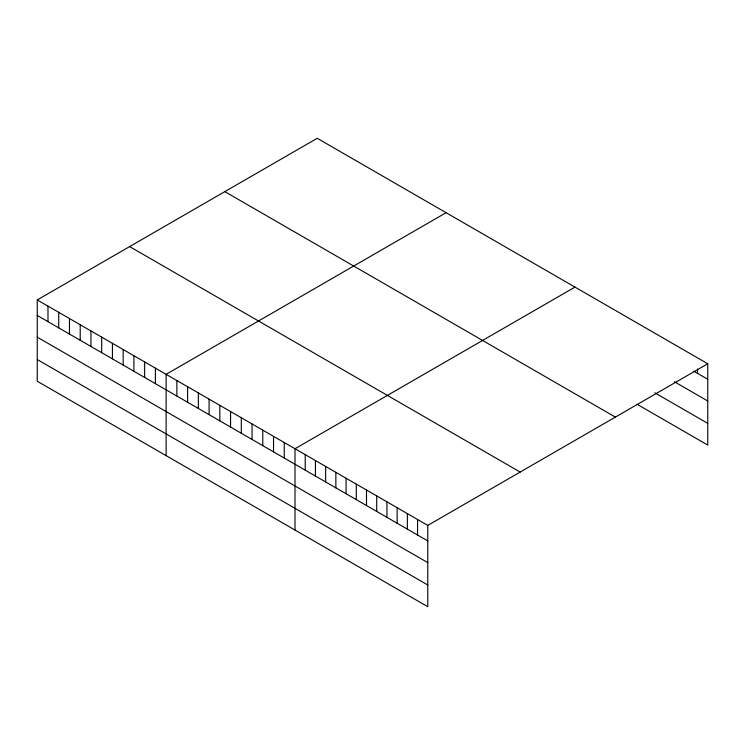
<?xml version="1.0" encoding="UTF-8"?>
<svg xmlns="http://www.w3.org/2000/svg" width="745" height="745" viewBox="0 0 745 745"><rect width="100%" height="100%" fill="white"/><g stroke="black" fill="none" stroke-linecap="round" stroke-linejoin="round"><path stroke-width="1.12" d="M37.25 299.928L427.779 525.402L427.779 606.709L37.25 381.235L37.25 299.928L317.221 138.291L707.75 363.765L707.75 445.072L637.18 404.33M446.097 212.698L166.126 374.335L166.126 455.642M574.972 287.104L295.001 448.741L295.001 530.049M427.779 525.402L707.75 363.765M693.818 371.243L707.75 379.279M674.318 381.691L707.75 400.996M654.827 392.801L707.75 423.365M224.832 191.633L615.361 417.107M129.639 246.586L520.168 472.06M37.25 315.452L427.779 540.917M37.25 337.159L427.779 562.633M37.25 359.528L427.779 585.002M697.534 368.952L697.534 373.385M417.572 519.507L417.572 535.022M407.357 513.603L407.357 529.127M397.141 507.708L397.141 523.232M386.925 501.813L386.925 517.328M376.709 495.919L376.709 511.433M366.503 490.024L366.503 505.538M356.287 484.12L356.287 499.644M346.071 478.225L346.071 493.749M335.855 472.33L335.855 487.845M325.639 466.435L325.639 481.95M315.433 460.531L315.433 476.055M305.217 454.636L305.217 470.16M284.264 442.539L284.264 458.063M273.527 436.337L273.527 451.861M262.78 430.135L262.78 445.659M252.043 423.942L252.043 439.457M241.306 417.74L241.306 433.255M230.568 411.538L230.568 427.053M219.822 405.336L219.822 420.86M209.084 399.134L209.084 414.658M198.347 392.941L198.347 408.456M187.61 386.739L187.61 402.253M176.863 380.537L176.863 396.051M155.388 368.132L155.388 383.656M144.651 361.93L144.651 377.454M133.904 355.738L133.904 371.252M123.167 349.535L123.167 365.05M112.43 343.333L112.43 358.848M101.693 337.131L101.693 352.655M90.946 330.929L90.946 346.453M80.209 324.727L80.209 340.251M69.471 318.534L69.471 334.049M58.734 312.332L58.734 327.847M47.987 306.13L47.987 321.644"/></g></svg>
